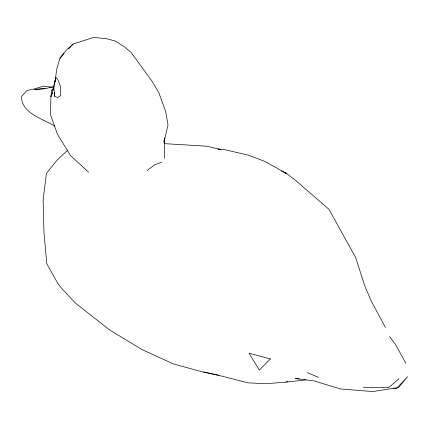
<?xml version="1.0" encoding="UTF-8"?>
<svg xmlns="http://www.w3.org/2000/svg" width="429" height="429" viewBox="0 0 429 429"><rect width="100%" height="100%" fill="white"/><g stroke="black" fill="none" stroke-linecap="round" stroke-linejoin="round"><path stroke-width="0.64" d="M164.345 158.242L164.688 137.843M164.189 139.784L163.937 142.401L168.029 124.909L165.573 111.197L159.02 93.232L152.472 81.885L131.177 52.574L123.809 46.429L115.213 40.991L106.204 38.626L93.511 37.446L73.037 44.064L66.077 50.445L59.937 58.247L56.66 69.595L55.025 81.885L55.845 77.633L57.481 79.049L60.35 85.907L60.757 95.597L57.481 97.49L54.617 96.305L53.797 86.379L55.845 77.633M53.797 87.763L51.748 90.396L50.928 96.541L50.52 114.747L57.481 134.363L70.581 155.641L88.599 172.185M55.845 77.161L52.976 90.632L50.928 96.541L52.606 92.996M64.034 53.341L59.937 58.247L62.194 55.802M68.972 48.466L70.78 46.509M72.136 45.045L73.037 44.064L68.463 48.654M67.744 150.118L57.073 160.13L46.423 173.37L43.152 199.844L43.967 232.464L46.836 263.905L58.301 284.234L62.806 289.672L75.499 303.147L109.481 329.858L141.827 349.479L173.354 363.899L201.603 371.696L218.388 375.246L247.871 382.807L265.883 383.757L285.945 382.1L306.091 379.88M398.954 378.791L388.717 387.537L363.331 387.537M51.748 90.396L53.18 89.216M147.147 170.533L154.108 165.095L161.889 162.023M285.945 382.1L287.827 381.59M54.129 86.46L46.016 88.508L34.551 89.452L45.147 88.674M299.345 378.7L295.366 378.555L314.2 380.92L340.401 388.953L372.747 391.554L398.541 387.537L407.55 376.662L396.085 388.953L393.613 387.95M164.639 143.672L206.515 146.182L220.844 149.571M52.569 87.243L43.56 86.143L34.964 88.744L26.775 90.632L21.45 96.541C21.504 113.61 43.206 118.774 54.842 126.18M203.652 371.932L218.388 375.246M219.24 149.474L217.98 149.024L224.941 149.732L248.278 155.169L264.655 161.315L286.765 173.606L296.182 180.936L328.936 209.298L355.55 257.287L364.966 286.363L371.112 300.783L385.44 327.493M284.872 172.93L286.765 173.606L281.36 171.101M307.239 372.645L318.704 377.37M389.532 336.475L395.677 344.75L405.914 363.427M54.617 92.289L54.617 96.305M270.388 358.934L259.336 370.045L249.099 353.26L270.388 358.934"/></g></svg>
